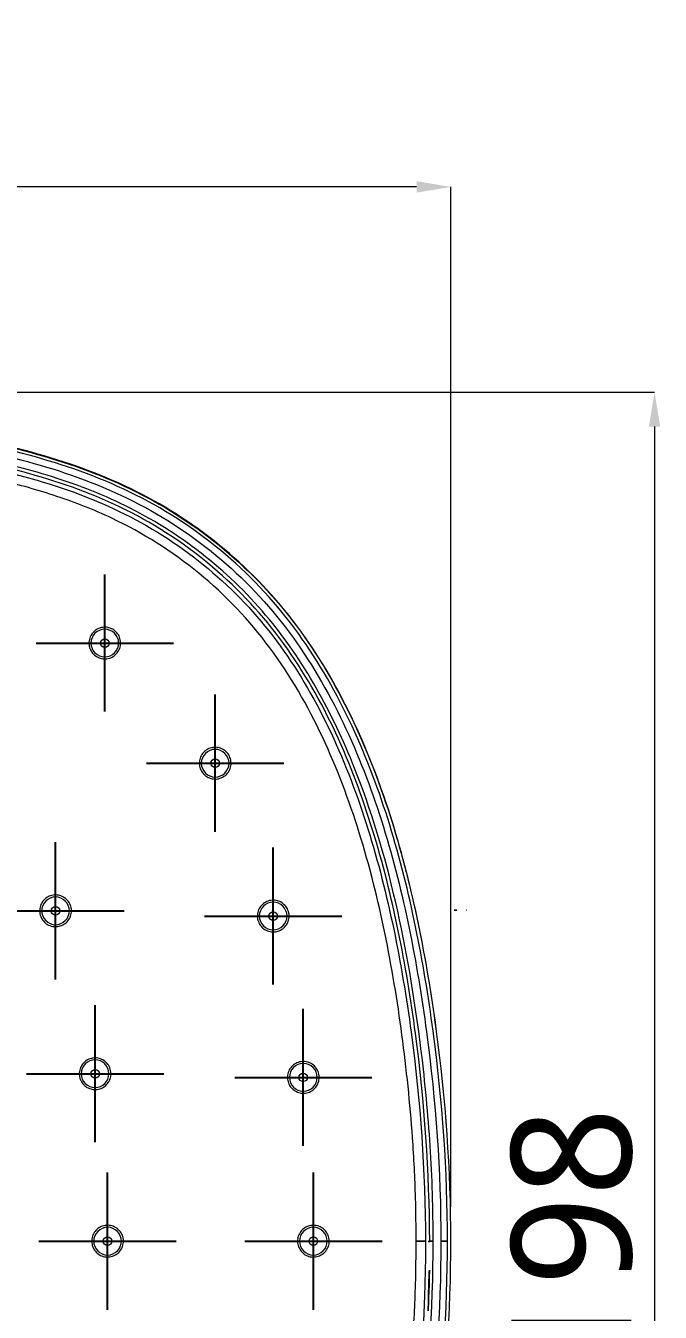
# Model space of a CAD drawing. Extents: x 16296660632 to 16296676033, y -37409619871 to -37409617369.
# Drawn here: x 16296675705.2 to 16296675779.2, y -37409617680 to -37409617529.8 of the extents above; entities that cross this region are included whole.
import ezdxf

# ---------------------------------------------------------------- set-up
doc = ezdxf.new("R2010")
doc.units = 0
doc.header["$LTSCALE"] = 10
doc.header["$MEASUREMENT"] = 0
doc.header["$PDMODE"] = 3
doc.header["$PDSIZE"] = -10
doc.linetypes.add('CENTER', pattern=[2, 1.25, -0.25, 0.25, -0.25])
doc.linetypes.add('CENTERX2', pattern=[4, 2.5, -0.5, 0.5, -0.5])
doc.layers.get('0').update_dxf_attribs({"linetype": 'CONTINUOUS'})
doc.layers.get('DEFPOINTS').update_dxf_attribs({"linetype": 'CONTINUOUS'})
doc.layers.add('1', color=7, linetype='CONTINUOUS')
doc.layers.add('중심선', color=1, linetype='CENTERX2')
doc.styles.add('Daelim Dimension', font='')
doc.styles.get('Daelim Dimension').set_extended_font_data('NanumGothic')
doc.dimstyles.new('DEFAULT', dxfattribs={"dimscale": 2, "dimtxt": 2, "dimasz": 2, "dimexe": 0, "dimexo": 2, "dimgap": 1, "dimtad": 1, "dimdec": 1, "dimzin": 9, "dimdsep": 46, "dimtxsty": 'Daelim Dimension', "dimcen": 0.5, "dimclrd": 252, "dimclre": 252, "dimclrt": 3, "dimadec": 1, "dimazin": 0, "dimtfac": 1, "dimtdec": 1, "dimtix": 1, "dimtmove": 0, "dimatfit": 3, "dimfxl": 1, "dimtolj": 1, "dimtzin": 1, "dimlwd": 9, "dimlwe": 9, "dimarcsym": 0})

# ---------------------------------------------------------------- blocks, each defined once
blk = doc.blocks.new('*D0')
at = {"color": 5, "lineweight": 9, "transparency": 16777216}
for p, q in [((16296675486.702101, -37409617667.663567), (16296675486.702101, -37409617548.656258)), ((16296675750.785561, -37409617548.656258), (16296675490.702101, -37409617548.656258)), ((16296675754.785561, -37409617667.663597), (16296675754.785561, -37409617548.656258))]:
    blk.add_line(p, q, dxfattribs=at)
at = {"color": 5, "transparency": 16777216}
for points in [[(16296675490.702101, -37409617547.989594), (16296675490.702101, -37409617549.322922), (16296675486.702101, -37409617548.656258)], [(16296675750.785561, -37409617547.989594), (16296675750.785561, -37409617549.322922), (16296675754.785561, -37409617548.656258)]]:
    blk.add_solid(points, dxfattribs=at)
at = {"layer": 'DEFPOINTS', "color": 0, "transparency": 16777216}
for p in [(16296675486.702101, -37409617548.656258), (16296675486.702101, -37409617671.663567), (16296675754.785561, -37409617671.663597)]:
    blk.add_point(p, dxfattribs=at)
at = {"color": 7, "transparency": 16777216, "insert": (16296675620.74383, -37409617539.03537), "char_height": 14, "attachment_point": 5, "style": 'Daelim Dimension'}
blk.add_mtext('\\A1;268', dxfattribs=at)
blk = doc.blocks.new('*D1')
at = {"color": 5, "lineweight": 9, "transparency": 16777216}
for p, q in [((16296675624.74378, -37409617572.621834), (16296675778.535021, -37409617572.621834)), ((16296675778.535021, -37409617576.621834), (16296675778.535021, -37409617766.705383)), ((16296675624.74951, -37409617770.705383), (16296675778.535021, -37409617770.705383))]:
    blk.add_line(p, q, dxfattribs=at)
at = {"color": 5, "transparency": 16777216}
for points in [[(16296675777.868361, -37409617576.621834), (16296675779.201691, -37409617576.621834), (16296675778.535021, -37409617572.621834)], [(16296675777.868361, -37409617766.705383), (16296675779.201691, -37409617766.705383), (16296675778.535021, -37409617770.705383)]]:
    blk.add_solid(points, dxfattribs=at)
at = {"layer": 'DEFPOINTS', "color": 0, "transparency": 16777216}
for p in [(16296675620.74378, -37409617572.621834), (16296675620.74951, -37409617770.705383), (16296675778.535021, -37409617770.705383)]:
    blk.add_point(p, dxfattribs=at)
at = {"color": 7, "transparency": 16777216, "insert": (16296675768.914141, -37409617671.663597), "char_height": 14, "attachment_point": 5, "rotation": 90, "style": 'Daelim Dimension'}
blk.add_mtext('\\A1;198', dxfattribs=at)

msp = doc.modelspace()

# ---------------------------------------------------------------- linework, layer by layer
at = {"layer": '1', "color": 7, "linetype": 'Continuous', "lineweight": 18}
msp.add_line((16296675754.785509, -37409617671.663643), (16296675754.74851, -37409617671.663597), dxfattribs=at)
at = {"layer": '1', "color": 7, "linetype": 'Continuous', "lineweight": 13, "extrusion": (0, 0, -1)}
for centre in [(-16296675714.418171, -37409617601.881866), (-16296675727.292061, -37409617615.897583), (-16296675708.674801, -37409617633.122047), (-16296675734.05814, -37409617633.732941), (-16296675713.289169, -37409617652.131073), (-16296675737.56794, -37409617652.554123), (-16296675714.74349, -37409617671.663521), (-16296675738.74332, -37409617671.663597)]:
    msp.add_circle(centre, 1.615477, dxfattribs=at)
at = {"layer": '1', "color": 7, "linetype": 'Continuous', "lineweight": 18}
for centre in [(16296675714.418171, -37409617601.881866), (16296675727.292061, -37409617615.897583), (16296675708.674801, -37409617633.122047), (16296675734.05814, -37409617633.732941), (16296675713.289169, -37409617652.131073), (16296675737.56794, -37409617652.554123), (16296675714.74349, -37409617671.663521), (16296675738.74332, -37409617671.663597)]:
    msp.add_circle(centre, 0.5, dxfattribs=at)
for centre, major_axis, ratio, start_param, end_param in [((16296675754.325899, -37409617633.051323), (-1.5, -0.00068), 0.00003, 3.8444163609, 4.5472402589), ((16296675755.09934, -37409617633.049454), (1.5, -0.001023), 0.000083, 0.0087266422, 0.702823621)]:
    msp.add_ellipse(centre, major_axis=major_axis, ratio=ratio, start_param=start_param, end_param=end_param, dxfattribs=at)
at = {"layer": '1', "color": 7, "linetype": 'Continuous', "lineweight": 13}
for points, knots in [([(16296675620.743771, -37409617573.787727), (16296675628.91773, -37409617573.787857), (16296675637.087561, -37409617573.950851), (16296675653.414841, -37409617574.604881), (16296675661.58287, -37409617575.07962), (16296675677.87212, -37409617576.418098), (16296675686.04673, -37409617577.09594), (16296675698.16514, -37409617578.99382), (16296675702.18222, -37409617579.80555), (16296675710.07472, -37409617582.014717), (16296675713.995701, -37409617583.430069), (16296675721.428459, -37409617587.178993), (16296675724.854139, -37409617589.463432), (16296675731.172661, -37409617594.841873), (16296675733.983009, -37409617597.913521), (16296675738.76651, -37409617604.555031), (16296675740.81896, -37409617608.172142), (16296675744.282261, -37409617615.615448), (16296675745.7073, -37409617619.439659), (16296675749.303471, -37409617631.068916), (16296675750.858841, -37409617639.163719), (16296675753.031281, -37409617655.337448), (16296675753.615749, -37409617663.515877), (16296675753.619659, -37409617671.664131)], [0, 0, 0, 0, 0.1250000224, 0.1250000224, 0.2500001899, 0.2500001899, 0.3750003574, 0.3750003574, 0.4375004411, 0.4375004411, 0.5000005249, 0.5000005249, 0.5625006086, 0.5625006086, 0.6250006923, 0.6250006923, 0.6875007761, 0.6875007761, 0.7500008598, 0.7500008598, 0.8750010273, 0.8750010273, 1, 1, 1, 1]), ([(16296675620.74378, -37409617572.658867), (16296675637.35261, -37409617572.659187), (16296675653.966881, -37409617573.335663), (16296675674.656231, -37409617575.016243), (16296675678.78912, -37409617575.390877), (16296675687.055519, -37409617576.241982), (16296675691.17988, -37409617576.729713), (16296675699.33687, -37409617578.070198), (16296675703.37104, -37409617578.922943), (16296675711.26874, -37409617581.230743), (16296675715.12195, -37409617582.686371), (16296675722.3922, -37409617586.455498), (16296675725.823231, -37409617588.777321), (16296675732.053431, -37409617594.139763), (16296675734.834299, -37409617597.181236), (16296675739.642241, -37409617603.822594), (16296675741.693001, -37409617607.414787), (16296675745.202009, -37409617614.878326), (16296675746.65799, -37409617618.737541), (16296675750.347219, -37409617630.539093), (16296675751.928989, -37409617638.701721), (16296675754.144381, -37409617655.09507), (16296675754.74287, -37409617663.33271), (16296675754.74851, -37409617671.663597)], [0, 0, 0, 0, 0.2499999203, 0.2499999203, 0.3124999243, 0.3124999243, 0.3749999282, 0.3749999282, 0.4374999322, 0.4374999322, 0.4999999362, 0.4999999362, 0.5624999401, 0.5624999401, 0.6249999441, 0.6249999441, 0.6874999481, 0.6874999481, 0.749999952, 0.749999952, 0.87499996, 0.87499996, 1, 1, 1, 1]), ([(16296675754.393101, -37409617671.663841), (16296675754.3892, -37409617663.479347), (16296675753.80208, -37409617655.265503), (16296675751.62122, -37409617639.030258), (16296675750.06008, -37409617630.896927), (16296675746.437401, -37409617619.182983), (16296675745.00075, -37409617615.325912), (16296675741.50312, -37409617607.808853), (16296675739.427271, -37409617604.1492), (16296675734.576269, -37409617597.413658), (16296675731.721029, -37409617594.292702), (16296675725.30934, -37409617588.835411), (16296675721.832121, -37409617586.516327), (16296675714.28812, -37409617582.711304), (16296675710.320129, -37409617581.280243), (16296675702.353901, -37409617579.050438), (16296675698.307859, -37409617578.233421), (16296675686.122049, -37409617576.324638), (16296675677.945499, -37409617575.648216), (16296675661.63269, -37409617574.307518), (16296675653.45631, -37409617573.832481), (16296675637.108021, -37409617573.177597), (16296675628.928011, -37409617573.01442), (16296675620.74378, -37409617573.014282)], [0, 0, 0, 0, 0.1250001486, 0.1250001486, 0.2500001481, 0.2500001481, 0.3125001479, 0.3125001479, 0.3750001476, 0.3750001476, 0.4375001474, 0.4375001474, 0.5000001471, 0.5000001471, 0.5625001469, 0.5625001469, 0.6250001466, 0.6250001466, 0.7500001461, 0.7500001461, 0.8750001456, 0.8750001456, 1, 1, 1, 1]), ([(16296675752.721729, -37409617671.664627), (16296675752.70363, -37409617669.806328), (16296675752.6675, -37409617666.096619), (16296675752.390301, -37409617660.546417), (16296675751.95841, -37409617655.021889), (16296675750.954679, -37409617645.86219), (16296675748.88275, -37409617633.039436), (16296675743.94434, -37409617615.690323), (16296675736.33816, -37409617601.295052), (16296675726.387239, -37409617591.508347), (16296675717.72541, -37409617585.944641), (16296675708.357809, -37409617582.264832), (16296675698.82756, -37409617579.953278), (16296675689.140261, -37409617578.483109), (16296675679.402149, -37409617577.448593), (16296675669.643841, -37409617576.631958), (16296675659.879271, -37409617575.900124), (16296675648.47666, -37409617575.256416), (16296675637.574909, -37409617574.875443), (16296675627.785021, -37409617574.706329), (16296675622.88933, -37409617574.691963), (16296675620.74374, -37409617574.685661)], [0, 0, 0, 0, 0.0285859646, 0.0570657906, 0.0854677524, 0.1138176043, 0.1988190156, 0.2848744186, 0.3909053131, 0.4442692312, 0.4979930553, 0.5481186067, 0.5983778984, 0.6485646616, 0.6987503299, 0.7490069302, 0.7992017707, 0.8493802418, 0.9246877974, 0.9669935145, 1, 1, 1, 1]), ([(16296675750.738831, -37409617671.663818), (16296675750.723, -37409617669.987183), (16296675750.68498, -37409617665.960388), (16296675750.26298, -37409617657.921806), (16296675749.196369, -37409617647.582153), (16296675747.24571, -37409617635.677101), (16296675744.32777, -37409617623.980087), (16296675740.08251, -37409617612.681793), (16296675734.0739, -37409617602.171371), (16296675725.71608, -37409617593.340797), (16296675716.89049, -37409617587.789543), (16296675708.86376, -37409617584.652046), (16296675700.06041, -37409617582.186913), (16296675689.671, -37409617580.516319), (16296675676.118851, -37409617579.147003), (16296675660.21526, -37409617577.860977), (16296675641.171671, -37409617576.867691), (16296675627.523081, -37409617576.73513), (16296675620.743759, -37409617576.669281)], [0, 0, 0, 0, 0.0262061904, 0.062939853, 0.1257755848, 0.1885840574, 0.2513686021, 0.3139043672, 0.376736411, 0.4392993752, 0.5019690624, 0.5379191079, 0.5737369743, 0.6446768275, 0.7020175323, 0.7866732797, 0.8940395648, 1, 1, 1, 1]), ([(16296675620.74378, -37409617575.579582), (16296675637.26329, -37409617575.606033), (16296675653.806219, -37409617576.252068), (16296675674.40032, -37409617577.923019), (16296675678.520691, -37409617578.296173), (16296675686.724581, -37409617579.141876), (16296675690.792721, -37409617579.623009), (16296675702.76762, -37409617581.590477), (16296675710.54834, -37409617583.601372), (16296675720.8461, -37409617588.939346), (16296675724.09115, -37409617591.134712), (16296675729.978291, -37409617596.201736), (16296675732.593969, -37409617599.061577), (16296675739.437639, -37409617608.509369), (16296675742.711, -37409617615.887238), (16296675747.497881, -37409617631.191902), (16296675749.058809, -37409617639.210564), (16296675751.23719, -37409617655.3629), (16296675751.78808, -37409617663.491982), (16296675751.831711, -37409617671.663048)], [0, 0, 0, 0, 0.25, 0.25, 0.3125, 0.3125, 0.375, 0.375, 0.5, 0.5, 0.5625, 0.5625, 0.625, 0.625, 0.75, 0.75, 0.875, 0.875, 1, 1, 1, 1]), ([(16296675754.74851, -37409617671.663597), (16296675754.74287, -37409617679.994499), (16296675754.144381, -37409617688.23214), (16296675751.928989, -37409617704.625488), (16296675750.347219, -37409617712.788116), (16296675746.65799, -37409617724.589668), (16296675745.202009, -37409617728.448883), (16296675741.693001, -37409617735.912407), (16296675739.642241, -37409617739.504623), (16296675734.834299, -37409617746.145973), (16296675732.053431, -37409617749.187447), (16296675725.823231, -37409617754.549889), (16296675722.3922, -37409617756.871712), (16296675715.12195, -37409617760.640839), (16296675711.26874, -37409617762.096474), (16296675703.37104, -37409617764.404266), (16296675699.33687, -37409617765.257011), (16296675691.17988, -37409617766.597504), (16296675687.055519, -37409617767.085228), (16296675678.78912, -37409617767.936333), (16296675674.656231, -37409617768.310966), (16296675653.966881, -37409617769.991547), (16296675637.35261, -37409617770.668022), (16296675620.74378, -37409617770.668327)], [0, 0, 0, 0, 0.1250000119, 0.1250000119, 0.2500000239, 0.2500000239, 0.3125000299, 0.3125000299, 0.3750000358, 0.3750000358, 0.4375000418, 0.4375000418, 0.5000000478, 0.5000000478, 0.5625000538, 0.5625000538, 0.6250000597, 0.6250000597, 0.6875000657, 0.6875000657, 0.7500000717, 0.7500000717, 1, 1, 1, 1]), ([(16296675751.83407, -37409617671.689079), (16296675751.811291, -37409617673.71302), (16296675751.75815, -37409617678.435402), (16296675751.26321, -37409617686.516563), (16296675750.40449, -37409617694.556389), (16296675749.286289, -37409617701.868446), (16296675748.16217, -37409617707.801651), (16296675746.84046, -37409617713.701897), (16296675744.0756, -37409617723.823669), (16296675739.82922, -37409617734.039963), (16296675734.180929, -37409617742.216301), (16296675731.023161, -37409617745.916229), (16296675728.320681, -37409617748.598061), (16296675723.539829, -37409617752.640648), (16296675716.53694, -37409617756.996841), (16296675706.606039, -37409617760.674973), (16296675695.61113, -37409617763.102097), (16296675683.205641, -37409617764.618179), (16296675669.481871, -37409617765.853622), (16296675654.42148, -37409617766.884247), (16296675638.026119, -37409617767.604568), (16296675626.64933, -37409617767.699303), (16296675620.74378, -37409617767.748466)], [0, 0, 0, 0, 0.0313530908, 0.07315513, 0.1253691662, 0.1565559642, 0.1877233752, 0.2189085212, 0.2501822898, 0.3503372713, 0.3880660981, 0.4036995899, 0.4256452691, 0.4469589199, 0.5006308083, 0.5523225578, 0.6102937836, 0.6746788597, 0.7458102852, 0.823759892, 0.9085158987, 1, 1, 1, 1]), ([(16296675620.743799, -37409617766.657928), (16296675624.93342, -37409617766.63298), (16296675633.179079, -37409617766.583893), (16296675645.342991, -37409617766.196457), (16296675657.099819, -37409617765.609497), (16296675669.88343, -37409617764.715637), (16296675681.608379, -37409617763.671288), (16296675693.512131, -37409617762.256638), (16296675704.23184, -37409617760.256401), (16296675713.73839, -37409617756.987007), (16296675720.768141, -37409617753.106728), (16296675725.61952, -37409617749.555603), (16296675730.07262, -37409617745.451332), (16296675737.687651, -37409617736.134079), (16296675742.64797, -37409617724.865677), (16296675745.80999, -37409617713.312111), (16296675747.538521, -37409617705.511429), (16296675748.940611, -37409617697.353668), (16296675749.84882, -37409617689.409477), (16296675750.38483, -37409617683.083832), (16296675750.684601, -37409617677.354607), (16296675750.722879, -37409617673.337639), (16296675750.738831, -37409617671.663818)], [0, 0, 0, 0, 0.0654984825, 0.1289085997, 0.1902455959, 0.2495211708, 0.3292447445, 0.3742509492, 0.4369036498, 0.4994659132, 0.5303403888, 0.5621171696, 0.5932405258, 0.6247556103, 0.7497497765, 0.7810310028, 0.8122254141, 0.8745894148, 0.9103449501, 0.937200387, 0.9738321936, 1, 1, 1, 1]), ([(16296675620.743799, -37409617768.641548), (16296675628.848989, -37409617768.641411), (16296675636.94655, -37409617768.480957), (16296675653.12624, -37409617767.83757), (16296675661.209829, -37409617767.370949), (16296675677.355169, -37409617766.055183), (16296675685.444799, -37409617765.383987), (16296675697.491171, -37409617763.545479), (16296675701.50473, -37409617762.75576), (16296675709.42515, -37409617760.582619), (16296675713.276079, -37409617759.212044), (16296675720.622231, -37409617755.587791), (16296675724.14875, -37409617753.267128), (16296675730.38726, -37409617747.991837), (16296675733.185341, -37409617744.985847), (16296675740.44256, -37409617734.905991), (16296675743.693501, -37409617727.390694), (16296675748.514641, -37409617711.73838), (16296675750.004629, -37409617703.805061), (16296675752.14048, -37409617687.848381), (16296675752.716459, -37409617679.796333), (16296675752.721729, -37409617671.664627)], [0, 0, 0, 0, 0.1250012748, 0.1250012748, 0.2500028443, 0.2500028443, 0.3750044138, 0.3750044138, 0.4375051985, 0.4375051985, 0.5000059832, 0.5000059832, 0.562506768, 0.562506768, 0.6250075527, 0.6250075527, 0.7500091222, 0.7500091222, 0.8750106917, 0.8750106917, 1, 1, 1, 1]), ([(16296675753.619659, -37409617671.664131), (16296675753.614651, -37409617679.800278), (16296675753.040159, -37409617687.915482), (16296675750.86297, -37409617704.140579), (16296675749.333639, -37409617712.188957), (16296675744.45606, -37409617727.905533), (16296675741.18597, -37409617735.419533), (16296675733.895479, -37409617745.531578), (16296675731.08848, -37409617748.561447), (16296675724.824341, -37409617753.884697), (16296675721.31999, -37409617756.216904), (16296675713.890421, -37409617759.935867), (16296675710.035339, -37409617761.32357), (16296675702.16732, -37409617763.525757), (16296675698.137489, -37409617764.338829), (16296675685.973709, -37409617766.24054), (16296675677.83939, -37409617766.912064), (16296675661.558241, -37409617768.249237), (16296675653.39831, -37409617768.723183), (16296675637.074261, -37409617769.376694), (16296675628.91044, -37409617769.539337), (16296675620.743811, -37409617769.539482)], [0, 0, 0, 0, 0.1249941875, 0.1249941875, 0.2499950178, 0.2499950178, 0.3749958482, 0.3749958482, 0.4374962634, 0.4374962634, 0.4999966785, 0.4999966785, 0.5624970937, 0.5624970937, 0.6249975089, 0.6249975089, 0.7499983393, 0.7499983393, 0.8749991696, 0.8749991696, 1, 1, 1, 1]), ([(16296675620.74382, -37409617770.312927), (16296675628.92071, -37409617770.312782), (16296675637.094721, -37409617770.14994), (16296675653.439739, -37409617769.495583), (16296675661.607889, -37409617769.021347), (16296675677.912701, -37409617767.681931), (16296675686.04863, -37409617767.011909), (16296675698.2801, -37409617765.099251), (16296675702.33873, -37409617764.280983), (16296675710.28051, -37409617762.058098), (16296675714.181511, -37409617760.655083), (16296675721.722059, -37409617756.8806), (16296675725.2792, -37409617754.512901), (16296675731.635361, -37409617749.111961), (16296675734.48736, -37409617746.033363), (16296675741.88114, -37409617735.777397), (16296675745.17679, -37409617728.191658), (16296675750.09062, -37409617712.360252), (16296675751.62537, -37409617704.273956), (16296675753.81101, -37409617687.987129), (16296675754.38809, -37409617679.836746), (16296675754.393101, -37409617671.664413)], [0, 0, 0, 0, 0.1250007491, 0.1250007491, 0.2500013988, 0.2500013988, 0.3750020485, 0.3750020485, 0.4375023734, 0.4375023734, 0.5000026982, 0.5000026982, 0.5625030231, 0.5625030231, 0.6250033479, 0.6250033479, 0.7500039976, 0.7500039976, 0.8750046473, 0.8750046473, 1, 1, 1, 1])]:
    msp.add_open_spline(points, degree=3, knots=knots, dxfattribs=at)
at = {"layer": '1', "color": 7, "linetype": 'Continuous', "lineweight": 18}
for points, knots in [([(16296675754.785561, -37409617671.663643), (16296675754.779909, -37409617663.330978), (16296675754.181299, -37409617655.091667), (16296675751.9655, -37409617638.695297), (16296675750.38344, -37409617630.530807), (16296675745.462761, -37409617614.789963), (16296675742.07938, -37409617607.125938), (16296675732.457211, -37409617593.834534), (16296675726.049549, -37409617588.309883), (16296675711.498751, -37409617580.766281), (16296675703.423611, -37409617578.704277), (16296675691.184811, -37409617576.692993), (16296675687.059719, -37409617576.205193), (16296675678.79257, -37409617575.354019), (16296675674.65951, -37409617574.97937), (16296675653.96891, -37409617573.298691), (16296675637.353621, -37409617572.622169), (16296675620.74378, -37409617572.621857)], [0, 0, 0, 0, 0.125, 0.125, 0.25, 0.25, 0.375, 0.375, 0.5, 0.5, 0.625, 0.625, 0.6875, 0.6875, 0.75, 0.75, 1, 1, 1, 1]), ([(16296675752.312651, -37409617671.66465), (16296675752.267229, -37409617663.560966), (16296675751.7281, -37409617655.464706), (16296675749.579741, -37409617639.403069), (16296675748.050859, -37409617631.423363), (16296675743.256599, -37409617615.938164), (16296675740.05904, -37409617608.548897), (16296675730.506519, -37409617595.35051), (16296675724.098391, -37409617589.938889), (16296675709.696381, -37409617582.771233), (16296675701.66847, -37409617580.851669), (16296675689.631161, -37409617578.98304), (16296675685.593019, -37409617578.530807), (16296675677.513559, -37409617577.716812), (16296675673.46876, -37409617577.355087), (16296675653.228901, -37409617575.742622), (16296675636.987169, -37409617575.12104), (16296675620.74375, -37409617575.09288)], [0, 0, 0, 0, 0.125, 0.125, 0.25, 0.25, 0.375, 0.375, 0.5, 0.5, 0.625, 0.625, 0.6875, 0.6875, 0.75, 0.75, 1, 1, 1, 1]), ([(16296675716.27236, -37409617601.881172), (16296675716.27186, -37409617602.089027), (16296675716.23559, -37409617602.29895), (16296675716.097509, -37409617602.689568), (16296675715.99379, -37409617602.875648), (16296675715.73418, -37409617603.198517), (16296675715.574711, -37409617603.339783), (16296675715.222839, -37409617603.558517), (16296675715.025591, -37409617603.639023), (16296675714.62114, -37409617603.728943), (16296675714.408369, -37409617603.739594), (16296675713.996981, -37409617603.690559), (16296675713.792681, -37409617603.630188), (16296675713.42074, -37409617603.447746), (16296675713.24795, -37409617603.323181), (16296675712.957371, -37409617603.027946), (16296675712.83555, -37409617602.853218), (16296675712.65905, -37409617602.478462), (16296675712.601931, -37409617602.273262), (16296675712.55941, -37409617601.861214), (16296675712.57342, -37409617601.648659), (16296675712.669689, -37409617601.24572), (16296675712.753269, -37409617601.049782), (16296675712.97751, -37409617600.701401), (16296675713.12125, -37409617600.544167), (16296675713.448191, -37409617600.289658), (16296675713.635889, -37409617600.188881), (16296675714.028641, -37409617600.056961), (16296675714.23912, -37409617600.023987), (16296675714.653391, -37409617600.029533), (16296675714.86289, -37409617600.0681), (16296675715.251949, -37409617600.210442), (16296675715.43688, -37409617600.31617), (16296675715.75688, -37409617600.579247), (16296675715.896379, -37409617600.740211), (16296675716.11128, -37409617601.09436), (16296675716.18965, -37409617601.292427), (16296675716.25922, -37409617601.621887), (16296675716.272671, -37409617601.752258), (16296675716.27236, -37409617601.881172)], [0, 0, 0, 0, 0.0537102392, 0.0537102392, 0.1074203269, 0.1074203269, 0.1611327895, 0.1611327895, 0.2148448427, 0.2148448427, 0.2685530554, 0.2685530554, 0.3222554647, 0.3222554647, 0.3759527171, 0.3759527171, 0.4296480095, 0.4296480095, 0.4833456433, 0.4833456433, 0.5370488598, 0.5370488598, 0.5907581664, 0.5907581664, 0.6444711318, 0.6444711318, 0.6981837299, 0.6981837299, 0.7518923764, 0.7518923764, 0.8055954999, 0.8055954999, 0.8592939633, 0.8592939633, 0.9129904105, 0.9129904105, 0.9666880847, 0.9666880847, 1, 1, 1, 1]), ([(16296675729.14765, -37409617615.896889), (16296675729.14732, -37409617616.104729), (16296675729.111219, -37409617616.314659), (16296675728.973459, -37409617616.705353), (16296675728.869909, -37409617616.891479), (16296675728.610609, -37409617617.214546), (16296675728.451269, -37409617617.355927), (16296675728.099609, -37409617617.574966), (16296675727.902439, -37409617617.65564), (16296675727.49807, -37409617617.745918), (16296675727.28529, -37409617617.756767), (16296675726.873831, -37409617617.708092), (16296675726.66946, -37409617617.647903), (16296675726.297319, -37409617617.465752), (16296675726.124411, -37409617617.341309), (16296675725.833561, -37409617617.04628), (16296675725.711599, -37409617616.871628), (16296675725.534809, -37409617616.497002), (16296675725.47753, -37409617616.291847), (16296675725.4347, -37409617615.879837), (16296675725.44854, -37409617615.667297), (16296675725.544479, -37409617615.264343), (16296675725.62789, -37409617615.068352), (16296675725.85181, -37409617614.719833), (16296675725.995411, -37409617614.562492), (16296675726.32209, -37409617614.307716), (16296675726.509689, -37409617614.206779), (16296675726.90233, -37409617614.074501), (16296675727.11278, -37409617614.041351), (16296675727.527081, -37409617614.046516), (16296675727.73665, -37409617614.084908), (16296675728.12587, -37409617614.226936), (16296675728.3109, -37409617614.332527), (16296675728.631149, -37409617614.595367), (16296675728.77079, -37409617614.756241), (16296675728.985979, -37409617615.110237), (16296675729.064489, -37409617615.308243), (16296675729.13431, -37409617615.63765), (16296675729.14786, -37409617615.767982), (16296675729.14765, -37409617615.896889)], [0, 0, 0, 0, 0.0537024325, 0.0537024325, 0.1074045397, 0.1074045397, 0.1611122102, 0.1611122102, 0.2148252455, 0.2148252455, 0.2685398448, 0.2685398448, 0.322251318, 0.322251318, 0.3759563535, 0.3759563535, 0.4296546738, 0.4296546738, 0.483349169, 0.483349169, 0.5370444347, 0.5370444347, 0.5907445309, 0.5907445309, 0.6444511552, 0.6444511552, 0.6981630828, 0.6981630828, 0.7518769522, 0.7518769522, 0.8055888129, 0.8055888129, 0.8592956806, 0.8592956806, 0.9129965816, 0.9129965816, 0.9666928855, 0.9666928855, 1, 1, 1, 1]), ([(16296675710.529989, -37409617633.121353), (16296675710.52969, -37409617633.329193), (16296675710.493629, -37409617633.539139), (16296675710.355949, -37409617633.929863), (16296675710.252439, -37409617634.116028), (16296675709.993191, -37409617634.439163), (16296675709.833879, -37409617634.580566), (16296675709.48226, -37409617634.799667), (16296675709.285101, -37409617634.880386), (16296675708.880751, -37409617634.970749), (16296675708.66799, -37409617634.981644), (16296675708.256519, -37409617634.933052), (16296675708.052139, -37409617634.872902), (16296675707.67996, -37409617634.690842), (16296675707.50703, -37409617634.566437), (16296675707.21612, -37409617634.271469), (16296675707.09412, -37409617634.096848), (16296675706.91725, -37409617633.722237), (16296675706.85993, -37409617633.517097), (16296675706.817011, -37409617633.105087), (16296675706.83082, -37409617632.89254), (16296675706.92668, -37409617632.48954), (16296675707.01005, -37409617632.293533), (16296675707.23391, -37409617631.944962), (16296675707.37748, -37409617631.78759), (16296675707.704109, -37409617631.532753), (16296675707.891701, -37409617631.431763), (16296675708.2843, -37409617631.299423), (16296675708.494749, -37409617631.26622), (16296675708.90904, -37409617631.271301), (16296675709.11861, -37409617631.309647), (16296675709.50786, -37409617631.451576), (16296675709.692909, -37409617631.557137), (16296675710.01321, -37409617631.819908), (16296675710.152889, -37409617631.980751), (16296675710.368151, -37409617632.334702), (16296675710.446711, -37409617632.5327), (16296675710.51659, -37409617632.862099), (16296675710.53017, -37409617632.992439), (16296675710.529989, -37409617633.121353)], [0, 0, 0, 0, 0.0537031753, 0.0537031753, 0.1074060839, 0.1074060839, 0.1611135365, 0.1611135365, 0.2148251896, 0.2148251896, 0.2685378884, 0.2685378884, 0.3222478785, 0.3222478785, 0.3759525702, 0.3759525702, 0.4296518126, 0.4296518126, 0.4833479944, 0.4833479944, 0.5370448934, 0.5370448934, 0.5907458679, 0.5907458679, 0.6444523255, 0.6444523255, 0.6981632034, 0.6981632034, 0.7518756005, 0.7518756005, 0.8055861239, 0.8055861239, 0.8592922803, 0.8592922803, 0.9129933969, 0.9129933969, 0.9666908368, 0.9666908368, 1, 1, 1, 1]), ([(16296675735.914789, -37409617633.732246), (16296675735.914579, -37409617633.940063), (16296675735.87862, -37409617634.150002), (16296675735.741131, -37409617634.540741), (16296675735.637711, -37409617634.726929), (16296675735.378651, -37409617635.050148), (16296675735.219431, -37409617635.191628), (16296675734.86795, -37409617635.410896), (16296675734.670851, -37409617635.491707), (16296675734.266541, -37409617635.582291), (16296675734.05377, -37409617635.5933), (16296675733.64225, -37409617635.544922), (16296675733.43782, -37409617635.484863), (16296675733.065519, -37409617635.302971), (16296675732.892509, -37409617635.178627), (16296675732.60144, -37409617634.883774), (16296675732.479349, -37409617634.70919), (16296675732.30232, -37409617634.334663), (16296675732.244909, -37409617634.129539), (16296675732.20182, -37409617633.717567), (16296675732.21553, -37409617633.505028), (16296675732.311199, -37409617633.102028), (16296675732.39448, -37409617632.906013), (16296675732.618139, -37409617632.557373), (16296675732.76162, -37409617632.399963), (16296675733.0881, -37409617632.144974), (16296675733.27562, -37409617632.043892), (16296675733.66815, -37409617631.911339), (16296675733.878571, -37409617631.878029), (16296675734.292891, -37409617631.882896), (16296675734.502501, -37409617631.921127), (16296675734.891859, -37409617632.062889), (16296675735.076981, -37409617632.168373), (16296675735.39744, -37409617632.431023), (16296675735.537201, -37409617632.591797), (16296675735.752621, -37409617632.945686), (16296675735.831261, -37409617633.143646), (16296675735.901291, -37409617633.473007), (16296675735.914921, -37409617633.60334), (16296675735.914789, -37409617633.732246)], [0, 0, 0, 0, 0.0536956005, 0.0536956005, 0.1073907907, 0.1073907907, 0.1610932, 0.1610932, 0.214805085, 0.214805085, 0.2685231602, 0.2685231602, 0.3222412883, 0.3222412883, 0.3759533106, 0.3759533106, 0.4296558854, 0.4296558854, 0.4833499691, 0.4833499691, 0.5370402676, 0.5370402676, 0.5907330134, 0.5907330134, 0.6444331925, 0.6444331925, 0.698142481, 0.698142481, 0.7518586881, 0.7518586881, 0.8055767793, 0.8055767793, 0.8592909653, 0.8592909653, 0.912997046, 0.912997046, 0.9666941738, 0.9666941738, 1, 1, 1, 1]), ([(16296675715.14505, -37409617652.130371), (16296675715.144899, -37409617652.338203), (16296675715.108999, -37409617652.548149), (16296675714.97163, -37409617652.938957), (16296675714.868259, -37409617653.125183), (16296675714.609289, -37409617653.448486), (16296675714.4501, -37409617653.590027), (16296675714.09868, -37409617653.80941), (16296675713.9016, -37409617653.890282), (16296675713.497339, -37409617653.98098), (16296675713.28458, -37409617653.99205), (16296675712.87306, -37409617653.94381), (16296675712.668631, -37409617653.88382), (16296675712.29628, -37409617653.702057), (16296675712.12324, -37409617653.577789), (16296675711.832069, -37409617653.283028), (16296675711.70993, -37409617653.10849), (16296675711.532761, -37409617652.734009), (16296675711.475281, -37409617652.5289), (16296675711.432051, -37409617652.116913), (16296675711.4457, -37409617651.904358), (16296675711.54125, -37409617651.501297), (16296675711.624479, -37409617651.305237), (16296675711.84804, -37409617650.95652), (16296675711.99148, -37409617650.799049), (16296675712.31789, -37409617650.543961), (16296675712.505369, -37409617650.442833), (16296675712.89786, -37409617650.310158), (16296675713.108271, -37409617650.276787), (16296675713.52257, -37409617650.281517), (16296675713.73218, -37409617650.319687), (16296675714.121559, -37409617650.461311), (16296675714.306709, -37409617650.566719), (16296675714.627251, -37409617650.829247), (16296675714.767059, -37409617650.98999), (16296675714.982599, -37409617651.343803), (16296675715.061319, -37409617651.54174), (16296675715.13146, -37409617651.871109), (16296675715.14513, -37409617652.00145), (16296675715.14505, -37409617652.130371)], [0, 0, 0, 0, 0.053697754, 0.053697754, 0.107395229, 0.107395229, 0.1610976329, 0.1610976329, 0.2148067592, 0.2148067592, 0.2685205697, 0.2685205697, 0.322234902, 0.322234902, 0.3759453414, 0.3759453414, 0.4296492242, 0.4296492242, 0.4833468265, 0.4833468265, 0.5370412335, 0.5370412335, 0.5907368852, 0.5907368852, 0.6444375722, 0.6444375722, 0.6981448723, 0.6981448723, 0.7518574698, 0.7518574698, 0.805571817, 0.805571817, 0.8592836559, 0.8592836559, 0.9129897984, 0.9129897984, 0.9666894669, 0.9666894669, 1, 1, 1, 1]), ([(16296675739.42519, -37409617652.553421), (16296675739.425091, -37409617652.761223), (16296675739.389231, -37409617652.971169), (16296675739.25197, -37409617653.361961), (16296675739.148661, -37409617653.548187), (16296675738.889799, -37409617653.871536), (16296675738.730671, -37409617654.0131), (16296675738.379339, -37409617654.232567), (16296675738.182289, -37409617654.313492), (16296675737.778061, -37409617654.40432), (16296675737.5653, -37409617654.415459), (16296675737.15374, -37409617654.367332), (16296675736.94927, -37409617654.307404), (16296675736.576851, -37409617654.125717), (16296675736.403749, -37409617654.00148), (16296675736.112499, -37409617653.706772), (16296675735.990311, -37409617653.532249), (16296675735.813061, -37409617653.157791), (16296675735.755541, -37409617652.952698), (16296675735.712231, -37409617652.540749), (16296675735.72583, -37409617652.328201), (16296675735.82128, -37409617651.925163), (16296675735.904449, -37409617651.729111), (16296675736.127911, -37409617651.380371), (16296675736.27128, -37409617651.222893), (16296675736.597589, -37409617650.96772), (16296675736.78503, -37409617650.866547), (16296675737.177469, -37409617650.733757), (16296675737.387871, -37409617650.700333), (16296675737.802191, -37409617650.704933), (16296675738.01182, -37409617650.743042), (16296675738.40127, -37409617650.884567), (16296675738.58647, -37409617650.989937), (16296675738.907101, -37409617651.252411), (16296675739.046961, -37409617651.413132), (16296675739.262581, -37409617651.766907), (16296675739.341339, -37409617651.964844), (16296675739.411539, -37409617652.294182), (16296675739.425249, -37409617652.424507), (16296675739.42519, -37409617652.553421)], [0, 0, 0, 0, 0.0536909168, 0.0536909168, 0.1073814243, 0.1073814243, 0.1610792881, 0.1610792881, 0.2147886418, 0.2147886418, 0.2685072782, 0.2685072782, 0.3222288476, 0.3222288476, 0.3759458375, 0.3759458375, 0.4296526999, 0.4296526999, 0.4833484668, 0.4833484668, 0.5370370346, 0.5370370346, 0.5907253684, 0.5907253684, 0.6444204353, 0.6444204353, 0.6981262313, 0.6981262313, 0.7518421397, 0.7518421397, 0.8055632065, 0.8055632065, 0.8592822598, 0.8592822598, 0.9129929541, 0.9129929541, 0.9666924324, 0.9666924324, 1, 1, 1, 1]), ([(16296675716.59959, -37409617671.662827), (16296675716.59959, -37409617671.870644), (16296675716.563841, -37409617672.08062), (16296675716.426741, -37409617672.471497), (16296675716.323509, -37409617672.657806), (16296675716.06477, -37409617672.981293), (16296675715.905689, -37409617673.122917), (16296675715.554449, -37409617673.34256), (16296675715.357441, -37409617673.423569), (16296675714.95327, -37409617673.514572), (16296675714.74053, -37409617673.525803), (16296675714.328979, -37409617673.477867), (16296675714.1245, -37409617673.418053), (16296675713.75201, -37409617673.236572), (16296675713.578871, -37409617673.112427), (16296675713.28747, -37409617672.817879), (16296675713.16519, -37409617672.643417), (16296675712.98774, -37409617672.269043), (16296675712.930111, -37409617672.063957), (16296675712.886589, -37409617671.651993), (16296675712.900089, -37409617671.439423), (16296675712.995359, -37409617671.036293), (16296675713.078449, -37409617670.840179), (16296675713.301769, -37409617670.491302), (16296675713.44508, -37409617670.33374), (16296675713.77129, -37409617670.07843), (16296675713.958691, -37409617669.977173), (16296675714.351049, -37409617669.844208), (16296675714.56143, -37409617669.810677), (16296675714.975719, -37409617669.815086), (16296675715.18535, -37409617669.853104), (16296675715.57485, -37409617669.994423), (16296675715.76008, -37409617670.099693), (16296675716.08083, -37409617670.361977), (16296675716.22076, -37409617670.522636), (16296675716.436581, -37409617670.876297), (16296675716.51544, -37409617671.074203), (16296675716.585819, -37409617671.403542), (16296675716.59959, -37409617671.53389), (16296675716.59959, -37409617671.662827)], [0, 0, 0, 0, 0.0536947887, 0.0536947887, 0.107389372, 0.107389372, 0.1610877437, 0.1610877437, 0.2147931261, 0.2147931261, 0.2685050871, 0.2685050871, 0.3222203174, 0.3222203174, 0.3759340916, 0.3759340916, 0.42964233, 0.42964233, 0.4833433734, 0.4833433734, 0.5370387079, 0.5370387079, 0.5907323175, 0.5907323175, 0.6444289413, 0.6444289413, 0.6981319977, 0.6981319977, 0.7518420924, 0.7518420924, 0.8055567564, 0.8055567564, 0.8592715201, 0.8592715201, 0.9129818568, 0.9129818568, 0.9666851639, 0.9666851639, 1, 1, 1, 1]), ([(16296675740.600771, -37409617671.66291), (16296675740.600771, -37409617671.870697), (16296675740.56502, -37409617672.080658), (16296675740.42795, -37409617672.471497), (16296675740.32473, -37409617672.657791), (16296675740.06604, -37409617672.981247), (16296675739.90699, -37409617673.122887), (16296675739.55579, -37409617673.342529), (16296675739.358789, -37409617673.423553), (16296675738.95463, -37409617673.514587), (16296675738.74188, -37409617673.525841), (16296675738.330311, -37409617673.477943), (16296675738.125811, -37409617673.418129), (16296675737.753281, -37409617673.236656), (16296675737.58012, -37409617673.112503), (16296675737.288691, -37409617672.81794), (16296675737.16641, -37409617672.643478), (16296675736.98896, -37409617672.269096), (16296675736.93133, -37409617672.064018), (16296675736.887819, -37409617671.652069), (16296675736.90131, -37409617671.439522), (16296675736.996571, -37409617671.03643), (16296675737.079639, -37409617670.84034), (16296675737.302919, -37409617670.491493), (16296675737.446211, -37409617670.333939), (16296675737.772381, -37409617670.078629), (16296675737.959761, -37409617669.977364), (16296675738.3521, -37409617669.84436), (16296675738.562481, -37409617669.810822), (16296675738.97678, -37409617669.815201), (16296675739.18643, -37409617669.853203), (16296675739.57597, -37409617669.994507), (16296675739.761221, -37409617670.09977), (16296675740.082001, -37409617670.362083), (16296675740.221951, -37409617670.522743), (16296675740.437771, -37409617670.876411), (16296675740.51663, -37409617671.07431), (16296675740.587, -37409617671.403648), (16296675740.600771, -37409617671.533981), (16296675740.600771, -37409617671.66291)], [0, 0, 0, 0, 0.0536883497, 0.0536883497, 0.1073763544, 0.1073763544, 0.1610707174, 0.1610707174, 0.214776814, 0.214776814, 0.268493837, 0.268493837, 0.3222161856, 0.3222161856, 0.3759360001, 0.3759360001, 0.4296466082, 0.4296466082, 0.4833454166, 0.4833454166, 0.5370348526, 0.5370348526, 0.5907214598, 0.5907214598, 0.6444130057, 0.6444130057, 0.6981150876, 0.6981150876, 0.7518287477, 0.7518287477, 0.805550053, 0.805550053, 0.8592716669, 0.8592716669, 0.9129860243, 0.9129860243, 0.9666886785, 0.9666886785, 1, 1, 1, 1]), ([(16296675620.74378, -37409617770.705383), (16296675637.353609, -37409617770.705063), (16296675653.968901, -37409617770.028526), (16296675674.659491, -37409617768.347839), (16296675678.792549, -37409617767.97319), (16296675687.0597, -37409617767.122009), (16296675691.18479, -37409617766.634209), (16296675703.42359, -37409617764.62291), (16296675711.49872, -37409617762.560913), (16296675726.049509, -37409617755.017319), (16296675732.457161, -37409617749.492683), (16296675742.079309, -37409617736.201279), (16296675745.46269, -37409617728.53727), (16296675750.38336, -37409617712.796417), (16296675751.96542, -37409617704.631943), (16296675754.18121, -37409617688.23558), (16296675754.779819, -37409617679.996277), (16296675754.78546, -37409617671.663643)], [0, 0, 0, 0, 0.25, 0.25, 0.3125, 0.3125, 0.375, 0.375, 0.5, 0.5, 0.625, 0.625, 0.75, 0.75, 0.875, 0.875, 1, 1, 1, 1]), ([(16296675752.121349, -37409617679.781464), (16296675752.17268, -37409617678.687576), (16296675752.213961, -37409617677.593201), (16296675752.29077, -37409617674.887733), (16296675752.31415, -37409617673.276108), (16296675752.315519, -37409617671.664619)], [0, 0, 0, 0, 0.4045863605, 0.4045863605, 1, 1, 1, 1])]:
    msp.add_open_spline(points, degree=3, knots=knots, dxfattribs=at)
at = {"layer": '1', "color": 7, "linetype": 'Continuous', "lineweight": 13}
msp.add_rational_spline([(16296675750.73884, -37409617671.663818), (16296675751.554871, -37409617671.663254), (16296675751.83408, -37409617671.663033)], [1, 0.826819395358, 0.999994791046], degree=2, dxfattribs=at)
at = {"layer": '1', "color": 7, "linetype": 'Continuous', "lineweight": 18}
for points, degree in [([(16296675752.315741, -37409617671.689484), (16296675752.15518, -37409617671.689346), (16296675751.994631, -37409617671.689217), (16296675751.834061, -37409617671.689079)], 3), ([(16296675752.301729, -37409617671.66526), (16296675752.721729, -37409617671.664978)], 1), ([(16296675754.393101, -37409617671.664413), (16296675753.619659, -37409617671.663857)], 1)]:
    msp.add_open_spline(points, degree=degree, dxfattribs=at)
at = {"layer": '중심선', "linetype": 'CENTER'}
for p, q in [((16296675714.418171, -37409617609.881866), (16296675714.418171, -37409617593.881866)), ((16296675714.421631, -37409617609.877327), (16296675714.421631, -37409617593.877327)), ((16296675706.418171, -37409617601.881866), (16296675722.418171, -37409617601.881866)), ((16296675706.421631, -37409617601.877327), (16296675722.421631, -37409617601.877327)), ((16296675727.292061, -37409617623.897583), (16296675727.292061, -37409617607.897583)), ((16296675727.296921, -37409617623.894524), (16296675727.296921, -37409617607.894524)), ((16296675719.292061, -37409617615.897583), (16296675735.292061, -37409617615.897583)), ((16296675719.296921, -37409617615.894524), (16296675735.296921, -37409617615.894524)), ((16296675708.674801, -37409617641.122047), (16296675708.674801, -37409617625.122047)), ((16296675708.679251, -37409617641.119362), (16296675708.679251, -37409617625.119362)), ((16296675734.05814, -37409617641.732941), (16296675734.05814, -37409617625.732941)), ((16296675734.06406, -37409617641.731071), (16296675734.06406, -37409617625.731071)), ((16296675700.674801, -37409617633.122047), (16296675716.674801, -37409617633.122047)), ((16296675700.679251, -37409617633.119362), (16296675716.679251, -37409617633.119362)), ((16296675726.05814, -37409617633.732941), (16296675742.05814, -37409617633.732941)), ((16296675726.06406, -37409617633.731071), (16296675742.06406, -37409617633.731071)), ((16296675713.289169, -37409617660.131073), (16296675713.289169, -37409617644.131073)), ((16296675713.2943, -37409617660.129784), (16296675713.2943, -37409617644.129784)), ((16296675737.56794, -37409617660.554123), (16296675737.56794, -37409617644.554123)), ((16296675737.574459, -37409617660.553238), (16296675737.574459, -37409617644.553238)), ((16296675705.289169, -37409617652.131073), (16296675721.289169, -37409617652.131073)), ((16296675705.2943, -37409617652.129784), (16296675721.2943, -37409617652.129784)), ((16296675729.56794, -37409617652.554123), (16296675745.56794, -37409617652.554123)), ((16296675729.574459, -37409617652.553238), (16296675745.574459, -37409617652.553238)), ((16296675714.74349, -37409617679.663521), (16296675714.74349, -37409617663.663521)), ((16296675714.74885, -37409617679.663521), (16296675714.74885, -37409617663.663521)), ((16296675738.74332, -37409617679.663597), (16296675738.74332, -37409617663.663597)), ((16296675738.75005, -37409617679.663628), (16296675738.75005, -37409617663.663628)), ((16296675706.74349, -37409617671.663521), (16296675722.74349, -37409617671.663521)), ((16296675706.74885, -37409617671.663521), (16296675722.74885, -37409617671.663521)), ((16296675730.74332, -37409617671.663597), (16296675746.74332, -37409617671.663597)), ((16296675730.75005, -37409617671.663628), (16296675746.75005, -37409617671.663628))]:
    msp.add_line(p, q, dxfattribs=at)

# ---------------------------------------------------------------- dimensions: what is measured, and where the dimension line sits
dim = msp.add_linear_dim(base=(16296675486.702101, -37409617548.656258), p1=(16296675754.785561, -37409617671.663597), p2=(16296675486.702101, -37409617671.663567), text='268', dimstyle='DEFAULT', override={"dimtxt": 7, "dimclrd": 5, "dimclre": 5, "dimclrt": 7})
dim.commit()
dim.dimension.update_dxf_attribs({"geometry": '*D0', "text_midpoint": (16296675620.74383, -37409617539.03537)})
dim = msp.add_linear_dim(base=(16296675778.535021, -37409617770.705383), p1=(16296675620.74378, -37409617572.621834), p2=(16296675620.74951, -37409617770.705383), angle=90, text='198', dimstyle='DEFAULT', override={"dimtxt": 7, "dimclrd": 5, "dimclre": 5, "dimclrt": 7})
dim.commit()
dim.dimension.update_dxf_attribs({"geometry": '*D1', "text_midpoint": (16296675768.914141, -37409617671.663597)})

doc.saveas('drawing.dxf')
